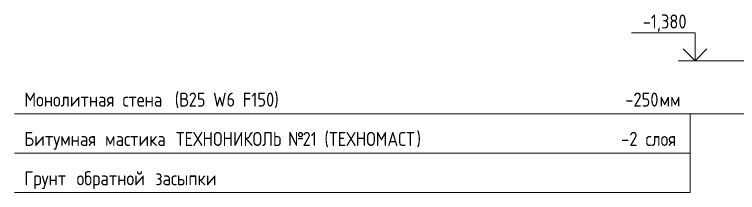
# Model space of a CAD drawing. Header units: millimetres. Extents: x 55945 to 93007, y -3829 to 32717.
# Drawn here: x 73695 to 76906, y -1966 to -1173 of the extents above; entities that cross this region are included whole.
import ezdxf

# ---------------------------------------------------------------- set-up
doc = ezdxf.new("R2010")
doc.units = ezdxf.units.MM
doc.layers.add('AA_Vinoska', color=7, linetype='Continuous', lineweight=9)
doc.layers.add('AA_Visotnaya otmetka', color=7, linetype='Continuous', lineweight=9)
doc.styles.add('ISOCPEUR_6', font='isocpeur.TTF', dxfattribs={"width": 0.85, "height": 62.5})

# ---------------------------------------------------------------- blocks, each defined once
blk = doc.blocks.new('Высотные отметки - Стрелка вверх-400292-2-2_Опл')
at = {"layer": 'AA_Vinoska'}
for p, q in [((-27002.3, -395), (-26719.8, -395)), ((-27002.3, -520), (-27002.3, -395)), ((-27002.3, -520), (-27055.3, -467)), ((-27002.3, -520), (-26949.2, -467)), ((-27077.3, -520), (-26927.3, -520))]:
    blk.add_line(p, q, dxfattribs=at)
blk = doc.blocks.new('010_Флажок - ГИ_МФ_узел 2 вер-3687335-2-2_Опл')
at = {"layer": 'AA_Vinoska'}
blk.add_hatch(color=256, dxfattribs=at).paths.add_polyline_path([(-31658.9, -1653.1), (-31658.9, -1615.6), (-31283.9, -1615.6), (-31283.9, -1653.1)])
for p, q in [((-35658.9, -1615.6), (-32658.9, -1615.6)), ((-31283.9, -1615.6), (-32658.9, -1615.6)), ((-32658.9, -1790.6), (-32658.9, -1615.6)), ((-31283.9, -1615.6), (-31658.9, -1615.6)), ((-31658.9, -1615.6), (-31658.9, -1653.1)), ((-31283.9, -1653.1), (-31283.9, -1615.6)), ((-31658.9, -1653.1), (-31283.9, -1653.1)), ((-35658.9, -1790.6), (-32658.9, -1790.6)), ((-32658.9, -1965.6), (-32658.9, -1790.6)), ((-35658.9, -1965.6), (-32658.9, -1965.6))]:
    blk.add_line(p, q, dxfattribs=at)

msp = doc.modelspace()

# ---------------------------------------------------------------- linework, layer by layer
at = {"layer": 'AA_Visotnaya otmetka'}
msp.add_line((77093.7551, -1380), (76716.85, -1380), dxfattribs=at)

# ---------------------------------------------------------------- block references
at = {"layer": 'AA_Vinoska'}
msp.add_blockref('010_Флажок - ГИ_МФ_узел 2 вер-3687335-2-2_Опл', (109353.7959, 0), dxfattribs=at)
at = {"layer": 'AA_Visotnaya otmetka', "extrusion": (0, 0, -1)}
msp.add_blockref('Высотные отметки - Стрелка вверх-400292-2-2_Опл', (-49714.5973, -860), dxfattribs=at)

# ---------------------------------------------------------------- texts
at = {"layer": 'AA_Vinoska', "char_height": 62.5, "attachment_point": 1, "style": 'ISOCPEUR_6', "bg_fill": 3, "box_fill_scale": 1.25, "bg_fill_color": 256, "bg_fill_true_color": 13158600, "bg_fill_transparency": 0}
for s, insert, width in [('Монолитная', (73738.8258, -1520.8668), 488.929164), ('-250', (76407.2594, -1520.8668), 183.987281)]:
    msp.add_mtext(s, dxfattribs=dict(at, insert=insert, width=width))
at = {"layer": 'AA_Visotnaya otmetka', "insert": (76484.7189, -1173.5801), "char_height": 62.5, "width": 227.11473, "attachment_point": 1, "line_spacing_factor": 1.135194, "style": 'ISOCPEUR_6'}
msp.add_mtext('-1,380', dxfattribs=at)

# ---------------------------------------------------------------- next in the draw order: texts
at = {"layer": 'AA_Vinoska', "char_height": 62.5, "attachment_point": 1, "style": 'ISOCPEUR_6', "bg_fill": 3, "box_fill_scale": 1.25, "bg_fill_color": 256, "bg_fill_true_color": 13158600, "bg_fill_transparency": 0}
for s, insert, width in [('\\fISOCPEUR|b0|i0|c204|p34|;\\W.85; ', (74142.2327, -1520.8668), 39.182477), ('мм', (76559.0641, -1520.8668), 102.215156), ('Битумная', (73738.8258, -1695.8668), 395.231938), ('-2 ', (76388.9844, -1695.8668), 131.176117), ('Грунт', (73738.8258, -1870.8668), 241.909203)]:
    msp.add_mtext(s, dxfattribs=dict(at, insert=insert, width=width))

# ---------------------------------------------------------------- next in the draw order: texts
for s, insert, width in [('стена', (74174.5615, -1520.8668), 240.205617), ('\\fISOCPEUR|b0|i0|c204|p34|;\\W.85; ', (74064.9248, -1695.8668), 39.182477), ('слоя', (76497.2155, -1695.8668), 177.172937), ('\\fISOCPEUR|b0|i0|c204|p34|;\\W.85; ', (73938.4209, -1870.8668), 39.182477)]:
    msp.add_mtext(s, dxfattribs=dict(at, insert=insert, width=width))

# ---------------------------------------------------------------- next in the draw order: texts
for s, insert, width in [(' (', (74372.7509, -1520.8668), 64.736266), ('мастика', (74097.2535, -1695.8668), 342.420773), ('обратной', (73970.7496, -1870.8668), 385.010422)]:
    msp.add_mtext(s, dxfattribs=dict(at, insert=insert, width=width))

# ---------------------------------------------------------------- next in the draw order: texts
for s, insert, width in [('\\fISOCPEUR|b0|i0|c204|p34|;\\W.85;В', (74426.1637, -1520.8668), 51.107578), ('\\fISOCPEUR|b0|i0|c204|p34|;\\W.85; ', (74379.7789, -1695.8668), 39.182477), ('\\fISOCPEUR|b0|i0|c204|p34|;\\W.85; ', (74288.415, -1870.8668), 39.182477)]:
    msp.add_mtext(s, dxfattribs=dict(at, insert=insert, width=width))

# ---------------------------------------------------------------- next in the draw order: texts
for s, insert, width in [('25 W6 F150)', (74468.3317, -1520.8668), 483.818406), ('ТЕХНОНИКОЛЬ', (74412.1077, -1695.8668), 563.886945), ('засыпки', (74320.7438, -1870.8668), 321.977742)]:
    msp.add_mtext(s, dxfattribs=dict(at, insert=insert, width=width))

# ---------------------------------------------------------------- next in the draw order: texts
at = {"layer": 'AA_Vinoska', "insert": (74877.361, -1695.8668), "char_height": 62.5, "width": 39.182477, "attachment_point": 1, "style": 'ISOCPEUR_6', "bg_fill": 3, "box_fill_scale": 1.25, "bg_fill_color": 256, "bg_fill_true_color": 13158600, "bg_fill_transparency": 0}
msp.add_mtext('\\fISOCPEUR|b0|i0|c204|p34|;\\W.85; ', dxfattribs=at)

# ---------------------------------------------------------------- next in the draw order: texts
at = {"layer": 'AA_Vinoska', "insert": (74909.6897, -1695.8668), "char_height": 62.5, "width": 78.364953, "attachment_point": 1, "style": 'ISOCPEUR_6', "bg_fill": 3, "box_fill_scale": 1.25, "bg_fill_color": 256, "bg_fill_true_color": 13158600, "bg_fill_transparency": 0}
msp.add_mtext('\\fISOCPEUR|b0|i0|c204|p34|;\\W.85;№', dxfattribs=at)

# ---------------------------------------------------------------- next in the draw order: texts
at = {"layer": 'AA_Vinoska', "insert": (74974.3473, -1695.8668), "char_height": 62.5, "width": 143.101219, "attachment_point": 1, "style": 'ISOCPEUR_6', "bg_fill": 3, "box_fill_scale": 1.25, "bg_fill_color": 256, "bg_fill_true_color": 13158600, "bg_fill_transparency": 0}
msp.add_mtext('21 (', dxfattribs=at)

# ---------------------------------------------------------------- next in the draw order: texts
at = {"layer": 'AA_Vinoska', "insert": (75092.4176, -1695.8668), "char_height": 62.5, "width": 470.189719, "attachment_point": 1, "style": 'ISOCPEUR_6', "bg_fill": 3, "box_fill_scale": 1.25, "bg_fill_color": 256, "bg_fill_true_color": 13158600, "bg_fill_transparency": 0}
msp.add_mtext('ТЕХНОМАСТ', dxfattribs=at)

# ---------------------------------------------------------------- next in the draw order: texts
at = {"layer": 'AA_Vinoska', "insert": (75480.3629, -1695.8668), "char_height": 62.5, "width": 25.553789, "attachment_point": 1, "style": 'ISOCPEUR_6', "bg_fill": 3, "box_fill_scale": 1.25, "bg_fill_color": 256, "bg_fill_true_color": 13158600, "bg_fill_transparency": 0}
msp.add_mtext('\\fISOCPEUR|b0|i0|c204|p34|;\\W.85;)', dxfattribs=at)

doc.saveas('drawing.dxf')
